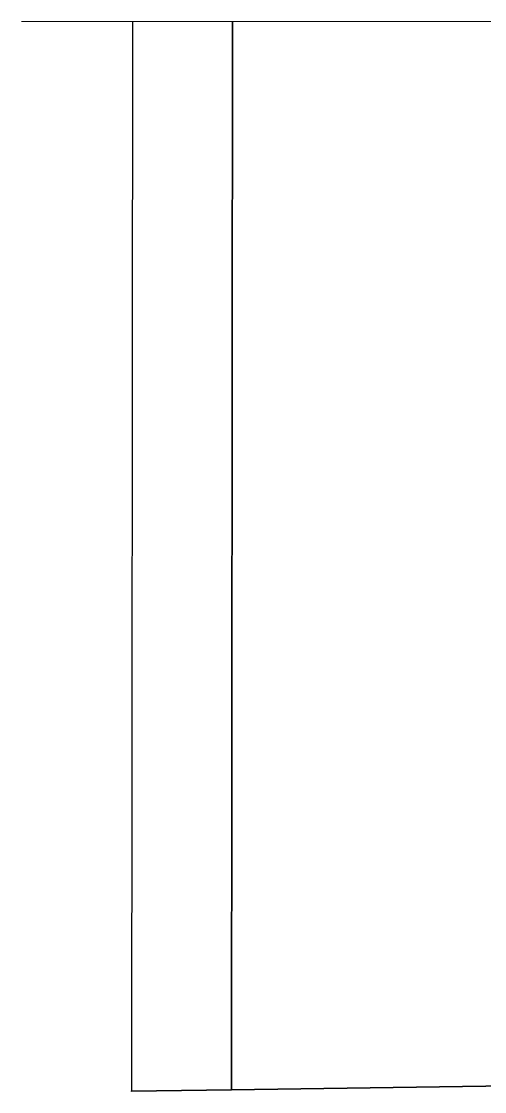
# Model space of a CAD drawing. Header units: metres. Extents: x 0 to 258, y 3 to 25.
# Drawn here: x 226.596 to 227.013, y 23.447 to 24.412 of the extents above; entities that cross this region are included whole.
import ezdxf

# ---------------------------------------------------------------- set-up
doc = ezdxf.new("R2010")
doc.units = ezdxf.units.M
doc.layers.add('A-DETL-GENF', color=7, linetype='Continuous', lineweight=9)
doc.layers.add('A-GENM', color=7, linetype='Continuous', lineweight=35)

# ---------------------------------------------------------------- blocks, each defined once
blk = doc.blocks.new('SCR_B_08_SE_9 - SCR_B_08_SE_9-5522199-DRG-2873172 - ELEVATION - SOUTH EAST END')
at = {"layer": 'A-GENM', "color": 254, "lineweight": 25, "true_color": 0xd4d4d4}
for p, q in [((1055.72405, 24.41174), (1055.72326, 23.44797)), ((1055.81402, 24.41174), (1055.81322, 23.44935)), ((1055.81324, 23.44935), (1055.81402, 24.41174)), ((1055.81324, 23.44935), (1056.75783, 23.46319)), ((1056.75784, 23.4626), (1055.81324, 23.44876)), ((1055.72326, 23.44797), (1055.81322, 23.44934)), ((1055.72328, 23.44738), (1055.72326, 23.44797)), ((1055.81324, 23.44876), (1055.72328, 23.44738)), ((1055.81324, 23.44876), (1055.81322, 23.44934)), ((1055.81324, 23.44876), (1055.81324, 23.44934))]:
    blk.add_line(p, q, dxfattribs=at)
blk = doc.blocks.new('T2DPAA-T2D-C3S-DU-M3D-100304_rvt-36-DRG-2873172 - ELEVATION - SOUTH EAST END')
at = {"layer": 'A-GENM', "color": 254, "lineweight": 25, "true_color": 0xd4d4d4}
blk.add_blockref('SCR_B_08_SE_9 - SCR_B_08_SE_9-5522199-DRG-2873172 - ELEVATION - SOUTH EAST END', (0, 0), dxfattribs=at)
blk = doc.blocks.new('BREAK LINE - INPUT VIEW SCALE_R13 - Std Break-8711979-DRG-2873172 - ELEVATION - SOUTH EAST END')
at = {"layer": 'A-DETL-GENF', "color": 252, "true_color": 0x888888}
blk.add_line((1055.62409, 24.41174), (1061.08948, 24.41174), dxfattribs=at)

msp = doc.modelspace()

# ---------------------------------------------------------------- block references
at = {"lineweight": 5}
msp.add_blockref('T2DPAA-T2D-C3S-DU-M3D-100304_rvt-36-DRG-2873172 - ELEVATION - SOUTH EAST END', (-829.02786, 0), dxfattribs=at)
at = {"layer": 'A-DETL-GENF', "color": 252, "true_color": 0x888888}
msp.add_blockref('BREAK LINE - INPUT VIEW SCALE_R13 - Std Break-8711979-DRG-2873172 - ELEVATION - SOUTH EAST END', (-829.02786, 0), dxfattribs=at)

doc.saveas('drawing.dxf')
